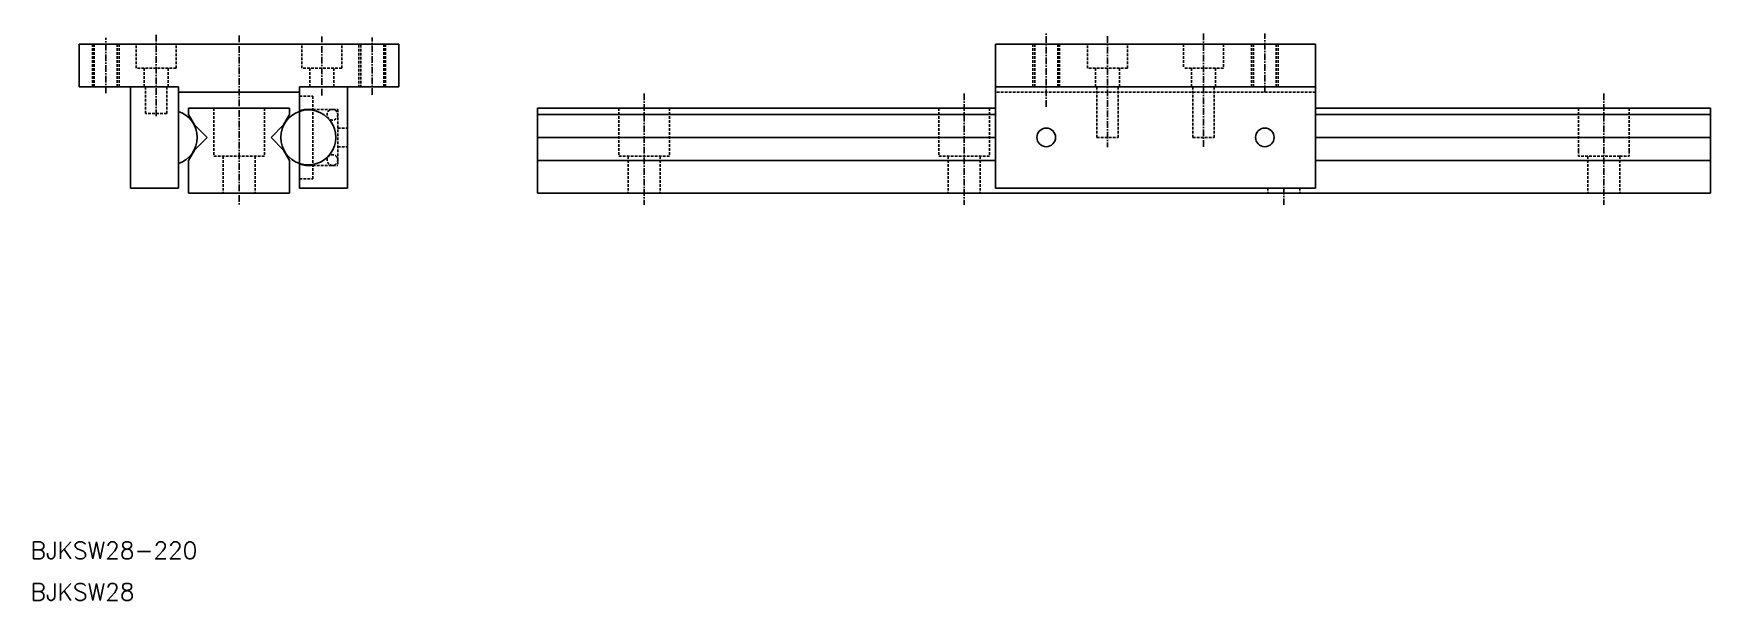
# Model space of a CAD drawing. Extents: x 57 to 371, y 72 to 178.
import ezdxf

# ---------------------------------------------------------------- set-up
doc = ezdxf.new("R2010")
doc.units = 0
doc.linetypes.add('CENTER', pattern=[2, 1.25, -0.25, 0.25, -0.25])
doc.linetypes.add('DASHED', pattern=[0.75, 0.5, -0.25])
doc.layers.get('0').update_dxf_attribs({"linetype": 'CONTINUOUS'})
doc.layers.add('CENTER', color=1, linetype='CENTER')
doc.styles.get("Standard").update_dxf_attribs({"font": 'txt.shx', "bigfont": 'bigfont.shx'})

msp = doc.modelspace()

# ---------------------------------------------------------------- linework, layer by layer
at = {"color": 7, "linetype": 'CONTINUOUS'}
for p, q in [((65.1, 168.29), (65.1, 176.29)), ((125.1, 176.29), (65.1, 176.29)), ((125.1, 176.29), (125.1, 168.29)), ((237.01, 172.29), (237.01, 176.29)), ((297.01, 176.29), (237.01, 176.29)), ((237.01, 149.29), (237.01, 176.29)), ((297.01, 176.29), (297.01, 149.29)), ((83.77, 168.29), (65.1, 168.29)), ((74.77, 166.54), (74.77, 168.29)), ((74.77, 168.29), (74.77, 166.54)), ((74.77, 149.29), (74.77, 168.29)), ((83.77, 168.29), (83.77, 149.29)), ((106.43, 167.29), (83.77, 167.29)), ((106.43, 168.29), (106.43, 149.29)), ((106.43, 168.29), (125.1, 168.29)), ((115.43, 168.29), (115.43, 149.29)), ((297.01, 168.29), (237.01, 168.29)), ((261.76, 168.29), (254.26, 168.29)), ((279.76, 168.29), (272.26, 168.29)), ((85.6, 164.29), (85.6, 163.12)), ((104.6, 164.29), (85.6, 164.29)), ((104.6, 164.29), (104.6, 163.12)), ((104.6, 164.29), (104.6, 163.12)), ((151.1, 149.79), (151.1, 164.29)), ((237.01, 164.29), (151.1, 164.29)), ((151.1, 149.79), (151.1, 164.29)), ((371.1, 164.29), (297.01, 164.29)), ((371.1, 164.29), (371.1, 148.29)), ((371.1, 149.79), (371.1, 164.29)), ((85.6, 163.12), (86.73, 161.16)), ((89.1, 158.79), (86.73, 161.16)), ((101.1, 158.79), (103.46, 161.16)), ((104.6, 163.12), (103.46, 161.16)), ((237.01, 163.12), (151.1, 163.12)), ((297.01, 163.12), (371.1, 163.12)), ((89.1, 158.79), (86.73, 156.42)), ((101.1, 158.79), (103.46, 156.42)), ((237.01, 158.79), (151.1, 158.79)), ((297.01, 158.79), (371.1, 158.79)), ((86.73, 156.42), (85.6, 154.46)), ((85.6, 154.46), (85.6, 148.29)), ((103.46, 156.42), (104.6, 154.46)), ((104.6, 154.46), (104.6, 148.29)), ((237.01, 154.46), (151.1, 154.46)), ((297.01, 154.46), (371.1, 154.46)), ((83.77, 149.29), (74.77, 149.29)), ((104.6, 148.29), (85.6, 148.29)), ((106.43, 149.29), (112.97, 149.29)), ((112.97, 149.29), (115.43, 149.29)), ((151.1, 149.79), (151.1, 148.29)), ((371.1, 148.29), (151.1, 148.29)), ((297.01, 149.29), (237.01, 149.29))]:
    msp.add_line(p, q, dxfattribs=at)
at = {"color": 3, "linetype": 'DASHED'}
for p, q in [((67.6, 176.29), (67.6, 168.29)), ((67.95, 176.29), (67.95, 168.29)), ((72.25, 176.29), (72.25, 168.29)), ((72.6, 176.29), (72.6, 168.29)), ((75.82, 171.79), (75.82, 176.29)), ((83.32, 171.79), (83.32, 176.29)), ((106.88, 171.79), (106.88, 176.29)), ((114.38, 171.79), (114.38, 176.29)), ((117.6, 176.14), (117.6, 168.29)), ((117.95, 176.14), (117.95, 168.29)), ((122.25, 176.29), (122.25, 168.29)), ((122.6, 176.29), (122.6, 168.29)), ((244.01, 168.29), (244.01, 176.29)), ((244.36, 168.29), (244.36, 176.29)), ((248.66, 168.29), (248.66, 176.29)), ((249.01, 168.29), (249.01, 176.29)), ((254.26, 171.79), (254.26, 176.29)), ((261.76, 171.79), (261.76, 176.29)), ((272.26, 176.29), (272.26, 171.79)), ((279.76, 176.29), (279.76, 171.79)), ((285.01, 168.29), (285.01, 176.29)), ((285.36, 168.29), (285.36, 176.29)), ((289.66, 168.29), (289.66, 176.29)), ((290.01, 168.29), (290.01, 176.29)), ((83.32, 171.79), (75.82, 171.79)), ((77.32, 171.79), (77.32, 168.29)), ((81.82, 171.79), (81.82, 168.29)), ((114.38, 171.79), (106.88, 171.79)), ((108.38, 171.79), (108.38, 168.29)), ((112.88, 171.79), (112.88, 168.29)), ((261.76, 171.79), (254.26, 171.79)), ((255.76, 171.79), (255.76, 168.29)), ((260.26, 171.79), (260.26, 168.29)), ((279.76, 171.79), (272.26, 171.79)), ((273.76, 171.79), (273.76, 168.29)), ((278.26, 171.79), (278.26, 168.29)), ((77.57, 163.29), (77.57, 168.29)), ((81.57, 163.29), (81.57, 168.29)), ((297.01, 167.29), (237.01, 167.29)), ((256.01, 168.29), (256.01, 158.79)), ((260.01, 168.29), (260.01, 158.79)), ((274.01, 168.29), (274.01, 158.79)), ((278.01, 168.29), (278.01, 158.79)), ((90.35, 164.29), (90.35, 155.29)), ((99.85, 164.29), (99.85, 155.29)), ((106.43, 166.54), (108.93, 166.54)), ((108.93, 151.04), (108.93, 166.54)), ((108.93, 164.04), (113.63, 164.04)), ((113.63, 164.04), (113.63, 153.54)), ((166.35, 164.29), (166.35, 155.29)), ((175.85, 164.29), (175.85, 155.29)), ((226.35, 164.29), (226.35, 155.29)), ((235.85, 164.29), (235.85, 155.29)), ((346.35, 164.29), (346.35, 156.29)), ((355.85, 164.29), (355.85, 156.29)), ((81.57, 163.29), (77.57, 163.29)), ((113.63, 160.54), (115.43, 160.54)), ((256.01, 158.79), (260.01, 158.79)), ((274.01, 158.79), (278.01, 158.79)), ((90.35, 155.29), (99.85, 155.29)), ((92.1, 155.29), (92.1, 148.29)), ((98.1, 155.29), (98.1, 148.29)), ((113.63, 157.04), (115.43, 157.04)), ((175.85, 155.29), (166.35, 155.29)), ((168.1, 155.29), (168.1, 148.29)), ((174.1, 155.29), (174.1, 148.29)), ((226.35, 155.29), (235.85, 155.29)), ((228.1, 155.29), (228.1, 148.29)), ((234.1, 155.29), (234.1, 148.29)), ((346.35, 156.29), (346.35, 155.29)), ((348.1, 155.29), (346.35, 155.29)), ((354.1, 155.29), (348.1, 155.29)), ((348.1, 155.29), (348.1, 148.29)), ((354.1, 155.29), (355.85, 155.29)), ((354.1, 155.29), (354.1, 148.29)), ((355.85, 156.29), (355.85, 155.29)), ((106.43, 151.04), (108.93, 151.04)), ((108.93, 153.54), (113.63, 153.54)), ((288.1, 149.29), (288.1, 148.29)), ((294.1, 149.29), (294.1, 148.29))]:
    msp.add_line(p, q, dxfattribs=at)
for centre in [(112.62, 163.04), (112.62, 154.54)]:
    msp.add_circle(centre, 1, dxfattribs=at)
at = {"color": 7, "linetype": 'CONTINUOUS'}
for centre in [(246.51, 158.79), (287.51, 158.79)]:
    msp.add_circle(centre, 1.75, dxfattribs=at)
for centre, start, end in [((82.11, 158.79), 288.7611, 71.2389), ((82.11, 158.79), 288.7611, 71.2389), ((108.08, 158.79), 108.7611, 251.2389)]:
    msp.add_arc(centre, 5.16, start, end, dxfattribs=at)
at = {"color": 3, "linetype": 'CONTINUOUS'}
for centre, radius, start, end in [((108.28, 156.33), 7.73, 85.2404, 103.9074), ((108.08, 158.79), 5.16, 251.2389, 108.7611), ((108.28, 161.25), 7.73, 256.0926, 274.7596)]:
    msp.add_arc(centre, radius, start, end, dxfattribs=at)
at = {"layer": 'CENTER', "color": 1, "linetype": 'CENTER'}
for p, q in [((70.1, 167.1), (70.1, 177.46)), ((79.57, 162.79), (79.57, 178.17)), ((95.1, 177.93), (95.1, 145.95)), ((110.63, 166.67), (110.63, 177.74)), ((120.1, 166.8), (120.1, 177.55)), ((246.51, 164.53), (246.51, 178.3)), ((258.01, 177.81), (258.01, 156.98)), ((276.01, 178.29), (276.01, 156.98)), ((287.51, 167.29), (287.51, 178.3)), ((171.1, 167.04), (171.1, 146.11)), ((231.1, 167.04), (231.1, 146.11)), ((351.1, 167.04), (351.1, 146.11)), ((291.1, 149.29), (291.1, 146.11))]:
    msp.add_line(p, q, dxfattribs=at)

# ---------------------------------------------------------------- texts
at = {"color": 7, "linetype": 'CONTINUOUS'}
for s, p in [('BJKSW28-220', (56.01, 79.65)), ('BJKSW28', (56.01, 71.85))]:
    msp.add_text(s, height=3.2, dxfattribs=at).set_placement(p)

doc.saveas('drawing.dxf')
